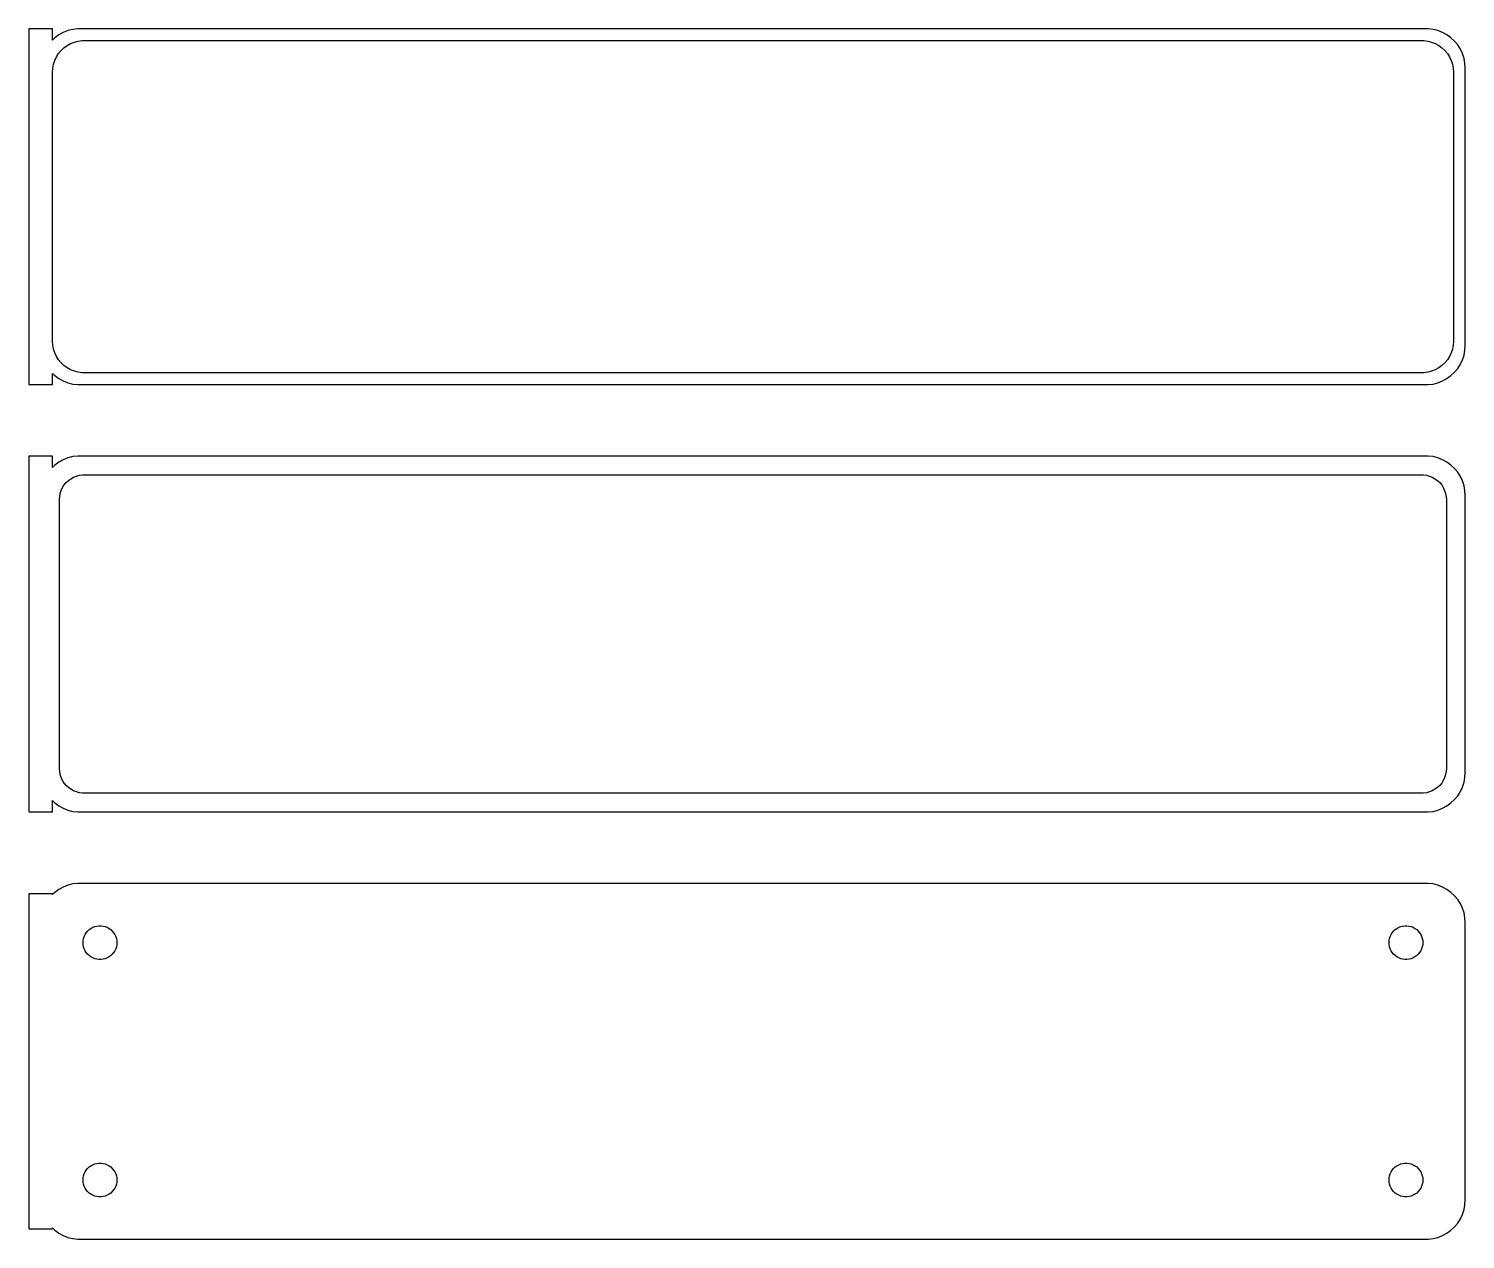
# Model space of a CAD drawing. Header units: metres. Extents: x -92 to 90, y 140 to 292.
import ezdxf

# ---------------------------------------------------------------- set-up
doc = ezdxf.new("R2010")
doc.units = ezdxf.units.M

msp = doc.modelspace()

# ---------------------------------------------------------------- linework, layer by layer
for p, q in [((-88.5, 292.49), (-91.5, 292.49)), ((-91.5, 292.49), (-91.5, 247.51)), ((-88.5, 291.059), (-88.5, 292.49)), ((-86.5451, 292.255), (-87.1289, 292.024)), ((-85.9369, 292.411), (-86.5451, 292.255)), ((-85.3139, 292.49), (-85.9369, 292.411)), ((85.3139, 292.49), (-85.3139, 292.49)), ((85.9369, 292.411), (85.3139, 292.49)), ((86.5451, 292.255), (85.9369, 292.411)), ((87.1289, 292.024), (86.5451, 292.255)), ((-88.1871, 291.353), (-88.5, 291.059)), ((-87.6791, 291.722), (-88.1871, 291.353)), ((-87.1289, 292.024), (-87.6791, 291.722)), ((-86.6433, 290.377), (-86.2031, 290.619)), ((-86.2031, 290.619), (-85.7361, 290.804)), ((-85.7361, 290.804), (-85.2495, 290.929)), ((-85.2495, 290.929), (-84.7512, 290.992)), ((-84.7512, 290.992), (84.7512, 290.992)), ((84.7512, 290.992), (85.2495, 290.929)), ((85.2495, 290.929), (85.7361, 290.804)), ((85.7361, 290.804), (86.2031, 290.619)), ((86.2031, 290.619), (86.6433, 290.377)), ((87.6791, 291.722), (87.1289, 292.024)), ((88.1871, 291.353), (87.6791, 291.722)), ((88.6448, 290.923), (88.1871, 291.353)), ((89.0451, 290.439), (88.6448, 290.923)), ((89.3815, 289.909), (89.0451, 290.439)), ((-88.2191, 288.472), (-88.0052, 288.927)), ((-88.0052, 288.927), (-87.7361, 289.351)), ((-87.7361, 289.351), (-87.4159, 289.738)), ((-87.4159, 289.738), (-87.0497, 290.082)), ((-87.0497, 290.082), (-86.6433, 290.377)), ((86.6433, 290.377), (87.0497, 290.082)), ((87.0497, 290.082), (87.4159, 289.738)), ((87.4159, 289.738), (87.7361, 289.351)), ((87.7361, 289.351), (88.0052, 288.927)), ((88.0052, 288.927), (88.2191, 288.472)), ((89.6489, 289.341), (89.3815, 289.909)), ((89.8429, 288.743), (89.6489, 289.341)), ((89.9606, 288.127), (89.8429, 288.743)), ((-88.5, 287), (-88.4685, 287.501)), ((-88.5, 253), (-88.5, 287)), ((-88.4685, 287.501), (-88.3743, 287.995)), ((-88.3743, 287.995), (-88.2191, 288.472)), ((88.2191, 288.472), (88.3743, 287.995)), ((88.3743, 287.995), (88.4685, 287.501)), ((88.4685, 287.501), (88.5, 287)), ((88.5, 287), (88.5, 253)), ((90, 287.5), (89.9606, 288.127)), ((90, 252.5), (90, 287.5)), ((-88.4685, 252.499), (-88.5, 253)), ((-88.3743, 252.005), (-88.4685, 252.499)), ((88.4685, 252.499), (88.3743, 252.005)), ((88.5, 253), (88.4685, 252.499)), ((89.9606, 251.873), (90, 252.5)), ((-88.2191, 251.528), (-88.3743, 252.005)), ((-88.0052, 251.073), (-88.2191, 251.528)), ((-87.7361, 250.649), (-88.0052, 251.073)), ((-87.4159, 250.262), (-87.7361, 250.649)), ((87.7361, 250.649), (87.4159, 250.262)), ((88.0052, 251.073), (87.7361, 250.649)), ((88.2191, 251.528), (88.0052, 251.073)), ((88.3743, 252.005), (88.2191, 251.528)), ((89.3815, 250.091), (89.6489, 250.659)), ((89.6489, 250.659), (89.8429, 251.257)), ((89.8429, 251.257), (89.9606, 251.873)), ((-88.5, 248.941), (-88.1871, 248.647)), ((-88.5, 247.51), (-88.5, 248.941)), ((-87.0497, 249.918), (-87.4159, 250.262)), ((-86.6433, 249.623), (-87.0497, 249.918)), ((-86.2031, 249.381), (-86.6433, 249.623)), ((-85.7361, 249.196), (-86.2031, 249.381)), ((-85.2495, 249.071), (-85.7361, 249.196)), ((-84.7512, 249.008), (-85.2495, 249.071)), ((84.7512, 249.008), (-84.7512, 249.008)), ((85.2495, 249.071), (84.7512, 249.008)), ((85.7361, 249.196), (85.2495, 249.071)), ((86.2031, 249.381), (85.7361, 249.196)), ((86.6433, 249.623), (86.2031, 249.381)), ((87.0497, 249.918), (86.6433, 249.623)), ((87.4159, 250.262), (87.0497, 249.918)), ((88.1871, 248.647), (88.6448, 249.077)), ((88.6448, 249.077), (89.0451, 249.561)), ((89.0451, 249.561), (89.3815, 250.091)), ((-91.5, 247.51), (-88.5, 247.51)), ((-88.1871, 248.647), (-87.6791, 248.278)), ((-87.6791, 248.278), (-87.1289, 247.976)), ((-87.1289, 247.976), (-86.5451, 247.745)), ((-86.5451, 247.745), (-85.9369, 247.589)), ((-85.9369, 247.589), (-85.3139, 247.51)), ((-85.3139, 247.51), (85.3139, 247.51)), ((85.3139, 247.51), (85.9369, 247.589)), ((85.9369, 247.589), (86.5451, 247.745)), ((86.5451, 247.745), (87.1289, 247.976)), ((87.1289, 247.976), (87.6791, 248.278)), ((87.6791, 248.278), (88.1871, 248.647)), ((-88.5, 238.479), (-91.5, 238.479)), ((-91.5, 238.479), (-91.5, 193.521)), ((-88.5, 237.059), (-88.5, 238.479)), ((-87.1289, 238.024), (-87.6791, 237.722)), ((-86.5451, 238.255), (-87.1289, 238.024)), ((-85.9369, 238.411), (-86.5451, 238.255)), ((-85.3139, 238.49), (-85.9369, 238.411)), ((85.3139, 238.49), (-85.3139, 238.49)), ((85.9369, 238.411), (85.3139, 238.49)), ((86.5451, 238.255), (85.9369, 238.411)), ((87.1289, 238.024), (86.5451, 238.255)), ((87.6791, 237.722), (87.1289, 238.024)), ((-88.1871, 237.353), (-88.5, 237.059)), ((-87.6791, 237.722), (-88.1871, 237.353)), ((-85.8254, 235.817), (-85.4619, 235.961)), ((-85.4619, 235.961), (-85.0833, 236.058)), ((-85.0833, 236.058), (-84.6955, 236.107)), ((-84.6955, 236.107), (84.6955, 236.107)), ((84.6955, 236.107), (85.0833, 236.058)), ((85.0833, 236.058), (85.4619, 235.961)), ((85.4619, 235.961), (85.8254, 235.817)), ((88.1871, 237.353), (87.6791, 237.722)), ((88.6448, 236.923), (88.1871, 237.353)), ((89.0451, 236.439), (88.6448, 236.923)), ((89.3815, 235.909), (89.0451, 236.439)), ((-87.5151, 233.774), (-87.3943, 234.146)), ((-87.3943, 234.146), (-87.2279, 234.5)), ((-87.2279, 234.5), (-87.0184, 234.83)), ((-87.0184, 234.83), (-86.7692, 235.131)), ((-86.7692, 235.131), (-86.4843, 235.399)), ((-86.4843, 235.399), (-86.168, 235.628)), ((-86.168, 235.628), (-85.8254, 235.817)), ((85.8254, 235.817), (86.168, 235.628)), ((86.168, 235.628), (86.4843, 235.399)), ((86.4843, 235.399), (86.7692, 235.131)), ((86.7692, 235.131), (87.0184, 234.83)), ((87.0184, 234.83), (87.2279, 234.5)), ((87.2279, 234.5), (87.3943, 234.146)), ((87.3943, 234.146), (87.5151, 233.774)), ((89.6489, 235.341), (89.3815, 235.909)), ((89.8429, 234.743), (89.6489, 235.341)), ((89.9606, 234.127), (89.8429, 234.743)), ((-87.6129, 233), (-87.5884, 233.39)), ((-87.6129, 199), (-87.6129, 233)), ((-87.5884, 233.39), (-87.5151, 233.774)), ((87.5151, 233.774), (87.5884, 233.39)), ((87.5884, 233.39), (87.6129, 233)), ((87.6129, 233), (87.6129, 199)), ((90, 233.5), (89.9606, 234.127)), ((90, 198.5), (90, 233.5)), ((-87.5884, 198.61), (-87.6129, 199)), ((-87.5151, 198.226), (-87.5884, 198.61)), ((-87.3943, 197.854), (-87.5151, 198.226)), ((-87.2279, 197.5), (-87.3943, 197.854)), ((87.3943, 197.854), (87.2279, 197.5)), ((87.5151, 198.226), (87.3943, 197.854)), ((87.5884, 198.61), (87.5151, 198.226)), ((87.6129, 199), (87.5884, 198.61)), ((89.8429, 197.257), (89.9606, 197.873)), ((89.9606, 197.873), (90, 198.5)), ((-87.0184, 197.17), (-87.2279, 197.5)), ((-86.7692, 196.869), (-87.0184, 197.17)), ((-86.4843, 196.601), (-86.7692, 196.869)), ((-86.168, 196.372), (-86.4843, 196.601)), ((-85.8254, 196.183), (-86.168, 196.372)), ((-85.4619, 196.039), (-85.8254, 196.183)), ((-85.0833, 195.942), (-85.4619, 196.039)), ((85.4619, 196.039), (85.0833, 195.942)), ((85.8254, 196.183), (85.4619, 196.039)), ((86.168, 196.372), (85.8254, 196.183)), ((86.4843, 196.601), (86.168, 196.372)), ((86.7692, 196.869), (86.4843, 196.601)), ((87.0184, 197.17), (86.7692, 196.869)), ((87.2279, 197.5), (87.0184, 197.17)), ((89.0451, 195.561), (89.3815, 196.091)), ((89.3815, 196.091), (89.6489, 196.659)), ((89.6489, 196.659), (89.8429, 197.257)), ((-88.5, 193.521), (-88.5, 194.941)), ((-88.5, 194.941), (-88.1871, 194.647)), ((-88.1871, 194.647), (-87.6791, 194.278)), ((-87.6791, 194.278), (-87.1289, 193.976)), ((-84.6955, 195.893), (-85.0833, 195.942)), ((84.6955, 195.893), (-84.6955, 195.893)), ((85.0833, 195.942), (84.6955, 195.893)), ((87.1289, 193.976), (87.6791, 194.278)), ((87.6791, 194.278), (88.1871, 194.647)), ((88.1871, 194.647), (88.6448, 195.077)), ((88.6448, 195.077), (89.0451, 195.561)), ((-91.5, 193.521), (-88.5, 193.521)), ((-87.1289, 193.976), (-86.5451, 193.745)), ((-86.5451, 193.745), (-85.9369, 193.589)), ((-85.9369, 193.589), (-85.3139, 193.51)), ((-85.3139, 193.51), (85.3139, 193.51)), ((85.3139, 193.51), (85.9369, 193.589)), ((85.9369, 193.589), (86.5451, 193.745)), ((86.5451, 193.745), (87.1289, 193.976)), ((-88.1871, 183.353), (-88.5, 183.059)), ((-87.6791, 183.722), (-88.1871, 183.353)), ((-87.1289, 184.024), (-87.6791, 183.722)), ((-86.5451, 184.255), (-87.1289, 184.024)), ((-85.9369, 184.411), (-86.5451, 184.255)), ((-85.3139, 184.49), (-85.9369, 184.411)), ((85.3139, 184.49), (-85.3139, 184.49)), ((85.9369, 184.411), (85.3139, 184.49)), ((86.5451, 184.255), (85.9369, 184.411)), ((87.1289, 184.024), (86.5451, 184.255)), ((87.6791, 183.722), (87.1289, 184.024)), ((88.1871, 183.353), (87.6791, 183.722)), ((88.6448, 182.923), (88.1871, 183.353)), ((-88.5, 183.153), (-91.5, 183.153)), ((-91.5, 183.153), (-91.5, 140.847)), ((-88.5, 183.059), (-88.5, 183.153)), ((89.0451, 182.439), (88.6448, 182.923)), ((89.3815, 181.909), (89.0451, 182.439)), ((89.6489, 181.341), (89.3815, 181.909)), ((89.8429, 180.743), (89.6489, 181.341)), ((89.9606, 180.127), (89.8429, 180.743)), ((90, 179.5), (89.9606, 180.127)), ((-84.4853, 177.786), (-84.3712, 178.029)), ((-84.3712, 178.029), (-84.2275, 178.255)), ((-84.2275, 178.255), (-84.0566, 178.462)), ((-84.0566, 178.462), (-83.8611, 178.645)), ((-83.8611, 178.645), (-83.6441, 178.803)), ((-83.6441, 178.803), (-83.4092, 178.932)), ((-83.4092, 178.932), (-83.1598, 179.031)), ((-83.1598, 179.031), (-82.9001, 179.097)), ((-82.9001, 179.097), (-82.6341, 179.131)), ((-82.6341, 179.131), (-82.3659, 179.131)), ((-82.3659, 179.131), (-82.0999, 179.097)), ((-82.0999, 179.097), (-81.8401, 179.031)), ((-81.8401, 179.031), (-81.5908, 178.932)), ((-81.5908, 178.932), (-81.3559, 178.803)), ((-81.3559, 178.803), (-81.1389, 178.645)), ((-81.1389, 178.645), (-80.9434, 178.462)), ((-80.9434, 178.462), (-80.7725, 178.255)), ((-80.7725, 178.255), (-80.6288, 178.029)), ((-80.6288, 178.029), (-80.5146, 177.786)), ((80.5146, 177.786), (80.6288, 178.029)), ((80.6288, 178.029), (80.7725, 178.255)), ((80.7725, 178.255), (80.9434, 178.462)), ((80.9434, 178.462), (81.1389, 178.645)), ((81.1389, 178.645), (81.3559, 178.803)), ((81.3559, 178.803), (81.5908, 178.932)), ((81.5908, 178.932), (81.8401, 179.031)), ((81.8401, 179.031), (82.0999, 179.097)), ((82.0999, 179.097), (82.3659, 179.131)), ((82.3659, 179.131), (82.6341, 179.131)), ((82.6341, 179.131), (82.9001, 179.097)), ((82.9001, 179.097), (83.1598, 179.031)), ((83.1598, 179.031), (83.4092, 178.932)), ((83.4092, 178.932), (83.6441, 178.803)), ((83.6441, 178.803), (83.8611, 178.645)), ((83.8611, 178.645), (84.0566, 178.462)), ((84.0566, 178.462), (84.2275, 178.255)), ((84.2275, 178.255), (84.3712, 178.029)), ((84.3712, 178.029), (84.4853, 177.786)), ((90, 144.5), (90, 179.5)), ((-84.6353, 177), (-84.6185, 177.268)), ((-84.6185, 176.732), (-84.6353, 177)), ((-84.6185, 177.268), (-84.5682, 177.531)), ((-84.5682, 176.469), (-84.6185, 176.732)), ((-84.5682, 177.531), (-84.4853, 177.786)), ((-84.4853, 176.214), (-84.5682, 176.469)), ((-84.3712, 175.971), (-84.4853, 176.214)), ((-80.5146, 176.214), (-80.6288, 175.971)), ((-80.5146, 177.786), (-80.4318, 177.531)), ((-80.4318, 176.469), (-80.5146, 176.214)), ((-80.4318, 177.531), (-80.3815, 177.268)), ((-80.3815, 176.732), (-80.4318, 176.469)), ((-80.3815, 177.268), (-80.3647, 177)), ((-80.3647, 177), (-80.3815, 176.732)), ((80.3647, 177), (80.3815, 177.268)), ((80.3815, 176.732), (80.3647, 177)), ((80.3815, 177.268), (80.4318, 177.531)), ((80.4318, 176.469), (80.3815, 176.732)), ((80.4318, 177.531), (80.5146, 177.786)), ((80.5146, 176.214), (80.4318, 176.469)), ((80.6288, 175.971), (80.5146, 176.214)), ((84.4853, 176.214), (84.3712, 175.971)), ((84.4853, 177.786), (84.5682, 177.531)), ((84.5682, 176.469), (84.4853, 176.214)), ((84.5682, 177.531), (84.6185, 177.268)), ((84.6185, 176.732), (84.5682, 176.469)), ((84.6185, 177.268), (84.6353, 177)), ((84.6353, 177), (84.6185, 176.732)), ((-84.2275, 175.745), (-84.3712, 175.971)), ((-84.0566, 175.538), (-84.2275, 175.745)), ((-83.8611, 175.355), (-84.0566, 175.538)), ((-83.6441, 175.197), (-83.8611, 175.355)), ((-83.4092, 175.068), (-83.6441, 175.197)), ((-83.1598, 174.969), (-83.4092, 175.068)), ((-82.9001, 174.903), (-83.1598, 174.969)), ((-82.6341, 174.869), (-82.9001, 174.903)), ((-82.3659, 174.869), (-82.6341, 174.869)), ((-82.0999, 174.903), (-82.3659, 174.869)), ((-81.8401, 174.969), (-82.0999, 174.903)), ((-81.5908, 175.068), (-81.8401, 174.969)), ((-81.3559, 175.197), (-81.5908, 175.068)), ((-81.1389, 175.355), (-81.3559, 175.197)), ((-80.9434, 175.538), (-81.1389, 175.355)), ((-80.7725, 175.745), (-80.9434, 175.538)), ((-80.6288, 175.971), (-80.7725, 175.745)), ((80.7725, 175.745), (80.6288, 175.971)), ((80.9434, 175.538), (80.7725, 175.745)), ((81.1389, 175.355), (80.9434, 175.538)), ((81.3559, 175.197), (81.1389, 175.355)), ((81.5908, 175.068), (81.3559, 175.197)), ((81.8401, 174.969), (81.5908, 175.068)), ((82.0999, 174.903), (81.8401, 174.969)), ((82.3659, 174.869), (82.0999, 174.903)), ((82.6341, 174.869), (82.3659, 174.869)), ((82.9001, 174.903), (82.6341, 174.869)), ((83.1598, 174.969), (82.9001, 174.903)), ((83.4092, 175.068), (83.1598, 174.969)), ((83.6441, 175.197), (83.4092, 175.068)), ((83.8611, 175.355), (83.6441, 175.197)), ((84.0566, 175.538), (83.8611, 175.355)), ((84.2275, 175.745), (84.0566, 175.538)), ((84.3712, 175.971), (84.2275, 175.745)), ((-83.6441, 148.803), (-83.4092, 148.932)), ((-83.4092, 148.932), (-83.1598, 149.031)), ((-83.1598, 149.031), (-82.9001, 149.097)), ((-82.9001, 149.097), (-82.6341, 149.131)), ((-82.6341, 149.131), (-82.3659, 149.131)), ((-82.3659, 149.131), (-82.0999, 149.097)), ((-82.0999, 149.097), (-81.8401, 149.031)), ((-81.8401, 149.031), (-81.5908, 148.932)), ((-81.5908, 148.932), (-81.3559, 148.803)), ((81.3559, 148.803), (81.5908, 148.932)), ((81.5908, 148.932), (81.8401, 149.031)), ((81.8401, 149.031), (82.0999, 149.097)), ((82.0999, 149.097), (82.3659, 149.131)), ((82.3659, 149.131), (82.6341, 149.131)), ((82.6341, 149.131), (82.9001, 149.097)), ((82.9001, 149.097), (83.1598, 149.031)), ((83.1598, 149.031), (83.4092, 148.932)), ((83.4092, 148.932), (83.6441, 148.803)), ((-84.6353, 147), (-84.6185, 147.268)), ((-84.6185, 147.268), (-84.5682, 147.531)), ((-84.5682, 147.531), (-84.4853, 147.786)), ((-84.4853, 147.786), (-84.3712, 148.029)), ((-84.3712, 148.029), (-84.2275, 148.255)), ((-84.2275, 148.255), (-84.0566, 148.462)), ((-84.0566, 148.462), (-83.8611, 148.645)), ((-83.8611, 148.645), (-83.6441, 148.803)), ((-81.3559, 148.803), (-81.1389, 148.645)), ((-81.1389, 148.645), (-80.9434, 148.462)), ((-80.9434, 148.462), (-80.7725, 148.255)), ((-80.7725, 148.255), (-80.6288, 148.029)), ((-80.6288, 148.029), (-80.5146, 147.786)), ((-80.5146, 147.786), (-80.4318, 147.531)), ((-80.4318, 147.531), (-80.3815, 147.268)), ((-80.3815, 147.268), (-80.3647, 147)), ((80.3647, 147), (80.3815, 147.268)), ((80.3815, 147.268), (80.4318, 147.531)), ((80.4318, 147.531), (80.5146, 147.786)), ((80.5146, 147.786), (80.6288, 148.029)), ((80.6288, 148.029), (80.7725, 148.255)), ((80.7725, 148.255), (80.9434, 148.462)), ((80.9434, 148.462), (81.1389, 148.645)), ((81.1389, 148.645), (81.3559, 148.803)), ((83.6441, 148.803), (83.8611, 148.645)), ((83.8611, 148.645), (84.0566, 148.462)), ((84.0566, 148.462), (84.2275, 148.255)), ((84.2275, 148.255), (84.3712, 148.029)), ((84.3712, 148.029), (84.4853, 147.786)), ((84.4853, 147.786), (84.5682, 147.531)), ((84.5682, 147.531), (84.6185, 147.268)), ((84.6185, 147.268), (84.6353, 147)), ((-84.6185, 146.732), (-84.6353, 147)), ((-84.5682, 146.469), (-84.6185, 146.732)), ((-84.4853, 146.214), (-84.5682, 146.469)), ((-84.3712, 145.971), (-84.4853, 146.214)), ((-84.2275, 145.745), (-84.3712, 145.971)), ((-84.0566, 145.538), (-84.2275, 145.745)), ((-83.8611, 145.355), (-84.0566, 145.538)), ((-83.6441, 145.197), (-83.8611, 145.355)), ((-81.1389, 145.355), (-81.3559, 145.197)), ((-80.9434, 145.538), (-81.1389, 145.355)), ((-80.7725, 145.745), (-80.9434, 145.538)), ((-80.6288, 145.971), (-80.7725, 145.745)), ((-80.5146, 146.214), (-80.6288, 145.971)), ((-80.4318, 146.469), (-80.5146, 146.214)), ((-80.3815, 146.732), (-80.4318, 146.469)), ((-80.3647, 147), (-80.3815, 146.732)), ((80.3815, 146.732), (80.3647, 147)), ((80.4318, 146.469), (80.3815, 146.732)), ((80.5146, 146.214), (80.4318, 146.469)), ((80.6288, 145.971), (80.5146, 146.214)), ((80.7725, 145.745), (80.6288, 145.971)), ((80.9434, 145.538), (80.7725, 145.745)), ((81.1389, 145.355), (80.9434, 145.538)), ((81.3559, 145.197), (81.1389, 145.355)), ((83.8611, 145.355), (83.6441, 145.197)), ((84.0566, 145.538), (83.8611, 145.355)), ((84.2275, 145.745), (84.0566, 145.538)), ((84.3712, 145.971), (84.2275, 145.745)), ((84.4853, 146.214), (84.3712, 145.971)), ((84.5682, 146.469), (84.4853, 146.214)), ((84.6185, 146.732), (84.5682, 146.469)), ((84.6353, 147), (84.6185, 146.732)), ((-83.4092, 145.068), (-83.6441, 145.197)), ((-83.1598, 144.969), (-83.4092, 145.068)), ((-82.9001, 144.903), (-83.1598, 144.969)), ((-82.6341, 144.869), (-82.9001, 144.903)), ((-82.3659, 144.869), (-82.6341, 144.869)), ((-82.0999, 144.903), (-82.3659, 144.869)), ((-81.8401, 144.969), (-82.0999, 144.903)), ((-81.5908, 145.068), (-81.8401, 144.969)), ((-81.3559, 145.197), (-81.5908, 145.068)), ((81.5908, 145.068), (81.3559, 145.197)), ((81.8401, 144.969), (81.5908, 145.068)), ((82.0999, 144.903), (81.8401, 144.969)), ((82.3659, 144.869), (82.0999, 144.903)), ((82.6341, 144.869), (82.3659, 144.869)), ((82.9001, 144.903), (82.6341, 144.869)), ((83.1598, 144.969), (82.9001, 144.903)), ((83.4092, 145.068), (83.1598, 144.969)), ((83.6441, 145.197), (83.4092, 145.068)), ((89.8429, 143.257), (89.9606, 143.873)), ((89.9606, 143.873), (90, 144.5)), ((89.0451, 141.561), (89.3815, 142.091)), ((89.3815, 142.091), (89.6489, 142.659)), ((89.6489, 142.659), (89.8429, 143.257)), ((-91.5, 140.847), (-88.5, 140.847)), ((-88.5, 140.847), (-88.5, 140.941)), ((-88.5, 140.941), (-88.1871, 140.647)), ((-88.1871, 140.647), (-87.6791, 140.278)), ((-87.6791, 140.278), (-87.1289, 139.976)), ((-87.1289, 139.976), (-86.5451, 139.745)), ((86.5451, 139.745), (87.1289, 139.976)), ((87.1289, 139.976), (87.6791, 140.278)), ((87.6791, 140.278), (88.1871, 140.647)), ((88.1871, 140.647), (88.6448, 141.077)), ((88.6448, 141.077), (89.0451, 141.561)), ((-86.5451, 139.745), (-85.9369, 139.589)), ((-85.9369, 139.589), (-85.3139, 139.51)), ((-85.3139, 139.51), (85.3139, 139.51)), ((85.3139, 139.51), (85.9369, 139.589)), ((85.9369, 139.589), (86.5451, 139.745))]:
    msp.add_line(p, q)

doc.saveas('drawing.dxf')
